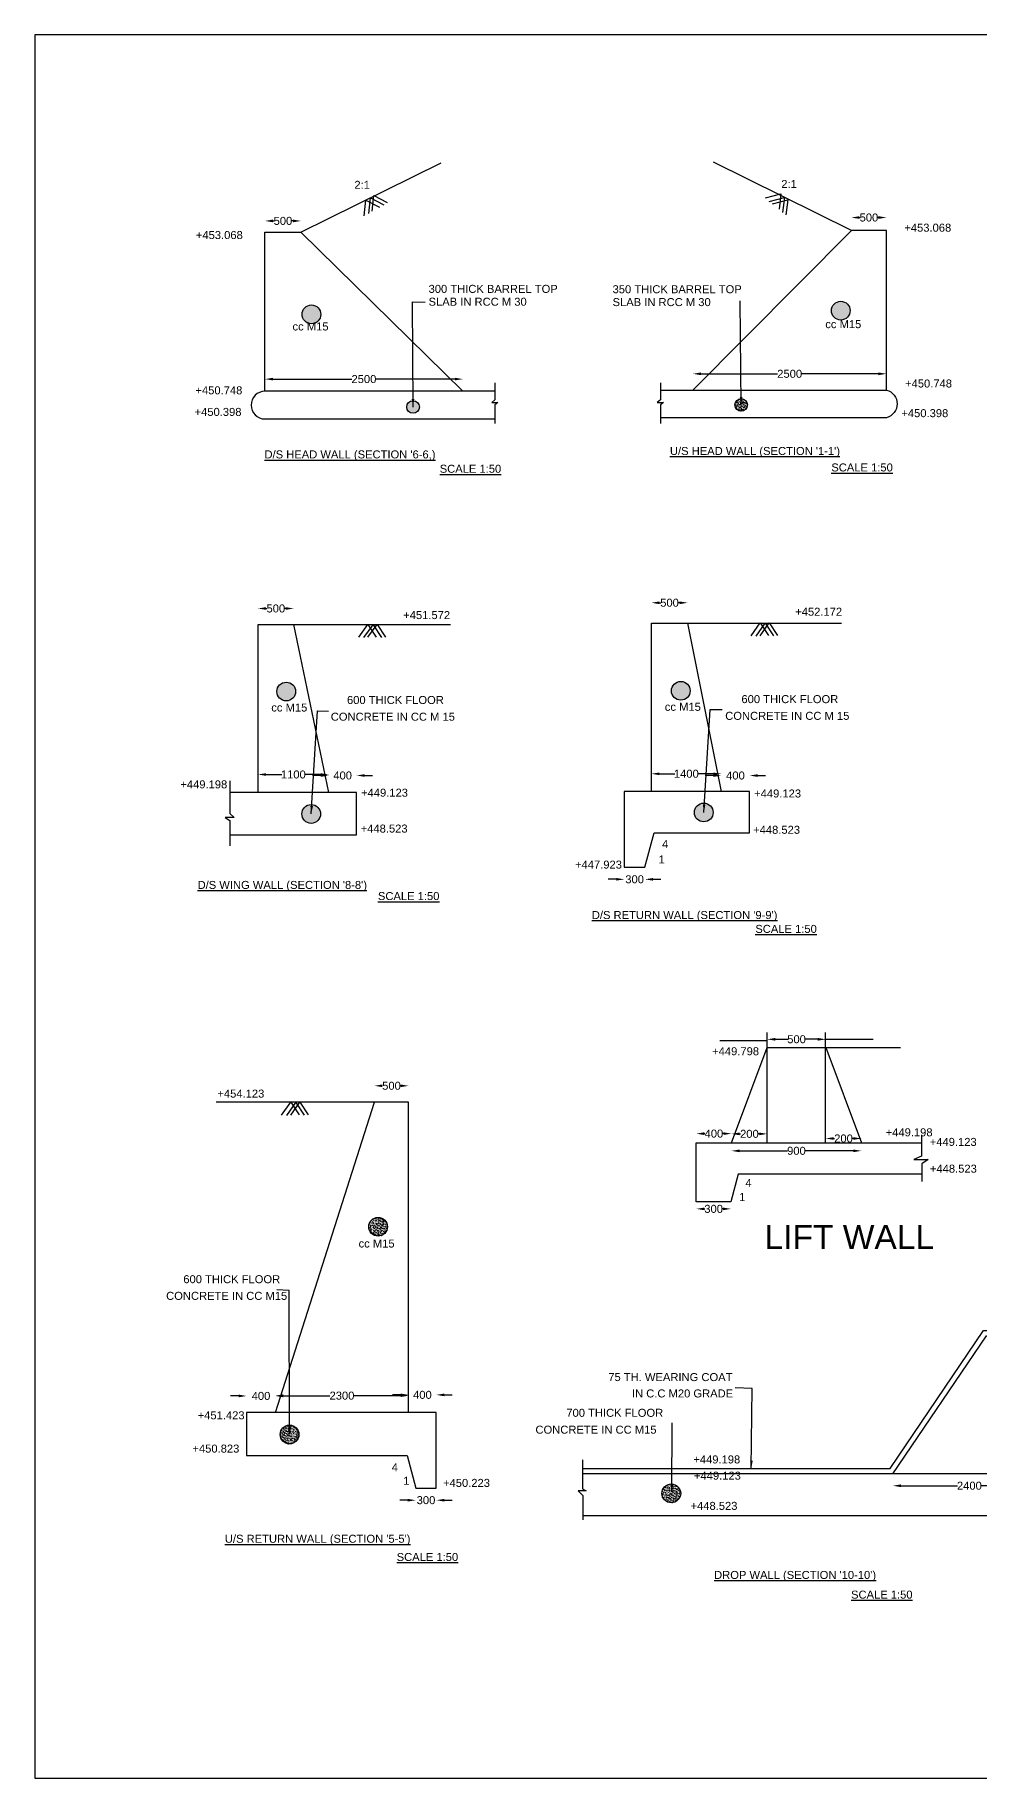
# Model space of a CAD drawing. Header units: millimetres. Extents: x -53248947 to -53241402, y 22140507 to 22145954.
# Drawn here: x -53248947 to -53245996, y 22140507 to 22145954 of the extents above; entities that cross this region are included whole.
import ezdxf

# ---------------------------------------------------------------- set-up
doc = ezdxf.new("R2010")
doc.units = ezdxf.units.MM
doc.header["$MEASUREMENT"] = 0
for name, color, linetype in [('DIMENSION', 7, 'Continuous'), ('DRAWING', 2, 'Continuous'), ('TEXT', 7, 'Continuous')]:
    doc.layers.add(name, color=color, linetype=linetype)
doc.styles.get("Standard").update_dxf_attribs({"font": 'arial.ttf', "height": 25})
doc.dimstyles.get("Standard").update_dxf_attribs({"dimtxt": 25, "dimasz": 25, "dimexe": 0.18, "dimexo": 0.0625, "dimgap": 0.09, "dimtad": 0, "dimdec": 0, "dimzin": 0, "dimdsep": 46, "dimtxsty": 'Standard', "dimcen": 0.09, "dimse1": 1, "dimse2": 1, "dimadec": 0, "dimazin": 0, "dimtfac": 1, "dimtdec": 0, "dimtofl": 0, "dimtmove": 0, "dimatfit": 3, "dimfxl": 1, "dimtolj": 1, "dimtzin": 0, "dimarcsym": 0})
pattern_1 = [(50, (0, 0), (7.172601826, -0.6275213498), [0.75, -8.25]), (355, (0, 0), (-1.3875133361, 7.521921337), [0.6, -6.6]), (100.4514, (0.598, -0.052), (5.7850938171, 6.8943954206), [0.6374019, -7.01142112]), (46.1842, (0, 2), (10.6724104863, -1.6551901433), [1.125, -12.375]), (96.6356, (0.889, 1.862), (9.3466270555, 9.741178709), [0.95610288, -10.51713]), (351.1842, (0, 2), (9.3466194513, 9.7411860093), [0.9, -9.9]), (21, (1, 1.5), (5.9690705212, -4.02618890665), [0.75, -8.25]), (326, (1, 1.5), (2.4331533192, 7.2515004505), [0.6, -6.6]), (71.4514, (1.4974, 1.1645), (8.4022262858, 3.2253049671), [0.6374019, -7.01142112]), (37.5, (0, 0), (0.12159855317, 3.32893853831), [0, -6.52, 0, -6.7, 0, -6.625]), (7.5, (0, 0), (2.63069537442, 3.94411711882), [0, -3.82, 0, -6.37, 0, -2.525]), (327.5, (-2.23, 0), (5.33822436172, -0.22554871734), [0, -2.5, 0, -7.8, 0, -10.35]), (317.5, (-3.23, 0), (5.83186169342, 1.00104982332), [0, -3.25, 0, -5.18, 0, -7.35])]

# ---------------------------------------------------------------- blocks, each defined once
blk = doc.blocks.new('*D54')
at = {"layer": 'Defpoints', "color": 0}
for p in [(-53248115.2, 22145372.3), (-53248227.6, 22145337.7), (-53248115.2, 22145337.7)]:
    blk.add_point(p, dxfattribs=at)
at = {"layer": 'DIMENSION', "color": 0, "lineweight": -2}
for p, q in [((-53248202.6, 22145372.3), (-53248199.1, 22145372.3)), ((-53248140.2, 22145372.3), (-53248143.8, 22145372.3))]:
    blk.add_line(p, q, dxfattribs=at)
at = {"layer": 'DIMENSION', "color": 0}
for points in [[(-53248202.6, 22145376.5), (-53248202.6, 22145368.1), (-53248227.6, 22145372.3)], [(-53248140.2, 22145376.5), (-53248140.2, 22145368.1), (-53248115.2, 22145372.3)]]:
    blk.add_solid(points, dxfattribs=at)
at = {"layer": 'DIMENSION', "color": 0, "insert": (-53248171.4, 22145372.3), "char_height": 25, "attachment_point": 5}
blk.add_mtext('\\A1;500', dxfattribs=at)
blk = doc.blocks.new('*D55')
at = {"layer": 'Defpoints', "color": 0}
for p in [(-53247609, 22144878.1), (-53248227.6, 22144840.1), (-53247609, 22144840.1)]:
    blk.add_point(p, dxfattribs=at)
at = {"layer": 'DIMENSION', "color": 0, "lineweight": -2}
for p, q in [((-53248202.6, 22144878.1), (-53247955.9, 22144878.1)), ((-53247634, 22144878.1), (-53247880.7, 22144878.1))]:
    blk.add_line(p, q, dxfattribs=at)
at = {"layer": 'DIMENSION', "color": 0}
for points in [[(-53248202.6, 22144882.3), (-53248202.6, 22144874), (-53248227.6, 22144878.1)], [(-53247634, 22144882.3), (-53247634, 22144874), (-53247609, 22144878.1)]]:
    blk.add_solid(points, dxfattribs=at)
at = {"layer": 'DIMENSION', "color": 0, "insert": (-53247918.3, 22144878.1), "char_height": 25, "attachment_point": 5}
blk.add_mtext('\\A1;2500', dxfattribs=at)
blk = doc.blocks.new('*D56')
at = {"layer": 'Defpoints', "color": 0}
for p in [(-53246285.2, 22144894.6), (-53246890.2, 22144844), (-53246285.2, 22144844)]:
    blk.add_point(p, dxfattribs=at)
at = {"layer": 'DIMENSION', "color": 0, "lineweight": -2}
for p, q in [((-53246865.2, 22144894.6), (-53246625.3, 22144894.6)), ((-53246310.2, 22144894.6), (-53246550.1, 22144894.6))]:
    blk.add_line(p, q, dxfattribs=at)
at = {"layer": 'DIMENSION', "color": 0}
for points in [[(-53246865.2, 22144898.8), (-53246865.2, 22144890.4), (-53246890.2, 22144894.6)], [(-53246310.2, 22144898.8), (-53246310.2, 22144890.4), (-53246285.2, 22144894.6)]]:
    blk.add_solid(points, dxfattribs=at)
at = {"layer": 'DIMENSION', "color": 0, "insert": (-53246587.7, 22144894.6), "char_height": 25, "attachment_point": 5}
blk.add_mtext('\\A1;2500', dxfattribs=at)
blk = doc.blocks.new('*D57')
at = {"layer": 'Defpoints', "color": 0}
for p in [(-53246285.2, 22145382.9), (-53246395, 22145342.8), (-53246285.2, 22145342.8)]:
    blk.add_point(p, dxfattribs=at)
at = {"layer": 'DIMENSION', "color": 0, "lineweight": -2}
for p, q in [((-53246370, 22145382.9), (-53246367.8, 22145382.9)), ((-53246310.2, 22145382.9), (-53246312.4, 22145382.9))]:
    blk.add_line(p, q, dxfattribs=at)
at = {"layer": 'DIMENSION', "color": 0}
for points in [[(-53246370, 22145387.1), (-53246370, 22145378.8), (-53246395, 22145382.9)], [(-53246310.2, 22145387.1), (-53246310.2, 22145378.8), (-53246285.2, 22145382.9)]]:
    blk.add_solid(points, dxfattribs=at)
at = {"layer": 'DIMENSION', "color": 0, "insert": (-53246340.1, 22145382.9), "char_height": 25, "attachment_point": 5}
blk.add_mtext('\\A1;500', dxfattribs=at)
blk = doc.blocks.new('*D70')
at = {"layer": 'Defpoints', "color": 0}
for p in [(-53247104.7, 22143353.1), (-53247039.9, 22143353.1), (-53247039.9, 22143315.2)]:
    blk.add_point(p, dxfattribs=at)
at = {"layer": 'DIMENSION', "color": 0, "lineweight": -2}
for p, q in [((-53247129.7, 22143315.2), (-53247154.7, 22143315.2)), ((-53247014.9, 22143315.2), (-53246989.9, 22143315.2))]:
    blk.add_line(p, q, dxfattribs=at)
at = {"layer": 'DIMENSION', "color": 0}
for points in [[(-53247129.7, 22143319.4), (-53247129.7, 22143311.1), (-53247104.7, 22143315.2)], [(-53247014.9, 22143319.4), (-53247014.9, 22143311.1), (-53247039.9, 22143315.2)]]:
    blk.add_solid(points, dxfattribs=at)
at = {"layer": 'DIMENSION', "color": 0, "insert": (-53247072.3, 22143315.2), "char_height": 25, "attachment_point": 5}
blk.add_mtext('\\A1;300', dxfattribs=at)
blk = doc.blocks.new('*D71')
at = {"layer": 'Defpoints', "color": 0}
for p in [(-53246801.7, 22143645), (-53247019.7, 22143589.5), (-53246801.7, 22143589.7)]:
    blk.add_point(p, dxfattribs=at)
at = {"layer": 'DIMENSION', "color": 0, "lineweight": -2}
for p, q in [((-53246994.7, 22143645), (-53246946.9, 22143645)), ((-53246826.7, 22143645), (-53246874.5, 22143645))]:
    blk.add_line(p, q, dxfattribs=at)
at = {"layer": 'DIMENSION', "color": 0}
for points in [[(-53246994.7, 22143649.1), (-53246994.7, 22143640.8), (-53247019.7, 22143645)], [(-53246826.7, 22143649.1), (-53246826.7, 22143640.8), (-53246801.7, 22143645)]]:
    blk.add_solid(points, dxfattribs=at)
at = {"layer": 'DIMENSION', "color": 0, "insert": (-53246910.7, 22143645), "char_height": 25, "attachment_point": 5}
blk.add_mtext('\\A1;1400', dxfattribs=at)
blk = doc.blocks.new('*D72')
at = {"layer": 'Defpoints', "color": 0}
for p in [(-53246801.7, 22143645), (-53246712.8, 22143645), (-53246712.8, 22143639.4)]:
    blk.add_point(p, dxfattribs=at)
at = {"layer": 'DIMENSION', "color": 0, "lineweight": -2}
for p, q in [((-53246826.7, 22143639.4), (-53246851.7, 22143639.4)), ((-53246687.8, 22143639.4), (-53246662.8, 22143639.4))]:
    blk.add_line(p, q, dxfattribs=at)
at = {"layer": 'DIMENSION', "color": 0}
for points in [[(-53246826.7, 22143643.6), (-53246826.7, 22143635.2), (-53246801.7, 22143639.4)], [(-53246687.8, 22143643.6), (-53246687.8, 22143635.2), (-53246712.8, 22143639.4)]]:
    blk.add_solid(points, dxfattribs=at)
at = {"layer": 'DIMENSION', "color": 0, "insert": (-53246757.2, 22143639.4), "char_height": 25, "attachment_point": 5}
blk.add_mtext('\\A1;400', dxfattribs=at)
blk = doc.blocks.new('*D73')
at = {"layer": 'Defpoints', "color": 0}
for p in [(-53247019.7, 22144179.3), (-53247019.7, 22144115.2), (-53246906.6, 22144115.2)]:
    blk.add_point(p, dxfattribs=at)
at = {"layer": 'DIMENSION', "color": 0, "lineweight": -2}
for p, q in [((-53246994.7, 22144179.3), (-53246990.8, 22144179.3)), ((-53246931.6, 22144179.3), (-53246935.5, 22144179.3))]:
    blk.add_line(p, q, dxfattribs=at)
at = {"layer": 'DIMENSION', "color": 0}
for points in [[(-53246994.7, 22144183.5), (-53246994.7, 22144175.1), (-53247019.7, 22144179.3)], [(-53246931.6, 22144183.5), (-53246931.6, 22144175.1), (-53246906.6, 22144179.3)]]:
    blk.add_solid(points, dxfattribs=at)
at = {"layer": 'DIMENSION', "color": 0, "insert": (-53246963.2, 22144179.3), "char_height": 25, "attachment_point": 5}
blk.add_mtext('\\A1;500', dxfattribs=at)
blk = doc.blocks.new('*D74')
at = {"layer": 'Defpoints', "color": 0}
for p in [(-53248249.2, 22144161.4), (-53248249.2, 22144111.7), (-53248138.1, 22144111.7)]:
    blk.add_point(p, dxfattribs=at)
at = {"layer": 'DIMENSION', "color": 0, "lineweight": -2}
for p, q in [((-53248224.2, 22144161.4), (-53248221.3, 22144161.4)), ((-53248163.1, 22144161.4), (-53248166, 22144161.4))]:
    blk.add_line(p, q, dxfattribs=at)
at = {"layer": 'DIMENSION', "color": 0}
for points in [[(-53248224.2, 22144165.5), (-53248224.2, 22144157.2), (-53248249.2, 22144161.4)], [(-53248163.1, 22144165.5), (-53248163.1, 22144157.2), (-53248138.1, 22144161.4)]]:
    blk.add_solid(points, dxfattribs=at)
at = {"layer": 'DIMENSION', "color": 0, "insert": (-53248193.6, 22144161.4), "char_height": 25, "attachment_point": 5}
blk.add_mtext('\\A1;500', dxfattribs=at)
blk = doc.blocks.new('*D75')
at = {"layer": 'Defpoints', "color": 0}
for p in [(-53247941, 22143639.6), (-53248028.6, 22143587), (-53247941, 22143587)]:
    blk.add_point(p, dxfattribs=at)
at = {"layer": 'DIMENSION', "color": 0, "lineweight": -2}
for p, q in [((-53248053.6, 22143639.6), (-53248078.6, 22143639.6)), ((-53247916, 22143639.6), (-53247891, 22143639.6))]:
    blk.add_line(p, q, dxfattribs=at)
at = {"layer": 'DIMENSION', "color": 0}
for points in [[(-53248053.6, 22143643.8), (-53248053.6, 22143635.5), (-53248028.6, 22143639.6)], [(-53247916, 22143643.8), (-53247916, 22143635.5), (-53247941, 22143639.6)]]:
    blk.add_solid(points, dxfattribs=at)
at = {"layer": 'DIMENSION', "color": 0, "insert": (-53247984.8, 22143639.6), "char_height": 25, "attachment_point": 5}
blk.add_mtext('\\A1;400', dxfattribs=at)
blk = doc.blocks.new('*D76')
at = {"layer": 'Defpoints', "color": 0}
for p in [(-53248249.2, 22143642.7), (-53248249.2, 22143587), (-53248028.6, 22143587)]:
    blk.add_point(p, dxfattribs=at)
at = {"layer": 'DIMENSION', "color": 0, "lineweight": -2}
for p, q in [((-53248224.2, 22143642.7), (-53248175.1, 22143642.7)), ((-53248053.6, 22143642.7), (-53248102.7, 22143642.7))]:
    blk.add_line(p, q, dxfattribs=at)
at = {"layer": 'DIMENSION', "color": 0}
for points in [[(-53248224.2, 22143646.8), (-53248224.2, 22143638.5), (-53248249.2, 22143642.7)], [(-53248053.6, 22143646.8), (-53248053.6, 22143638.5), (-53248028.6, 22143642.7)]]:
    blk.add_solid(points, dxfattribs=at)
at = {"layer": 'DIMENSION', "color": 0, "insert": (-53248138.9, 22143642.7), "char_height": 25, "attachment_point": 5}
blk.add_mtext('\\A1;1100', dxfattribs=at)
blk = doc.blocks.new('*D77')
at = {"layer": 'Defpoints', "color": 0}
for p in [(-53247778.8, 22142670.1), (-53247885.5, 22142618.9), (-53247778.8, 22142618.9)]:
    blk.add_point(p, dxfattribs=at)
at = {"layer": 'DIMENSION', "color": 0, "lineweight": -2}
for p, q in [((-53247860.5, 22142670.1), (-53247859.8, 22142670.1)), ((-53247803.8, 22142670.1), (-53247804.5, 22142670.1))]:
    blk.add_line(p, q, dxfattribs=at)
at = {"layer": 'DIMENSION', "color": 0}
for points in [[(-53247860.5, 22142674.3), (-53247860.5, 22142665.9), (-53247885.5, 22142670.1)], [(-53247803.8, 22142674.3), (-53247803.8, 22142665.9), (-53247778.8, 22142670.1)]]:
    blk.add_solid(points, dxfattribs=at)
at = {"layer": 'DIMENSION', "color": 0, "insert": (-53247832.1, 22142670.1), "char_height": 25, "attachment_point": 5}
blk.add_mtext('\\A1;500', dxfattribs=at)
blk = doc.blocks.new('*D78')
at = {"layer": 'Defpoints', "color": 0}
for p in [(-53248284.9, 22141701), (-53248284.9, 22141649.2), (-53248195, 22141649.2)]:
    blk.add_point(p, dxfattribs=at)
at = {"layer": 'DIMENSION', "color": 0, "lineweight": -2}
for p, q in [((-53248309.9, 22141701), (-53248334.9, 22141701)), ((-53248170, 22141701), (-53248145, 22141701))]:
    blk.add_line(p, q, dxfattribs=at)
at = {"layer": 'DIMENSION', "color": 0}
for points in [[(-53248309.9, 22141705.2), (-53248309.9, 22141696.9), (-53248284.9, 22141701)], [(-53248170, 22141705.2), (-53248170, 22141696.9), (-53248195, 22141701)]]:
    blk.add_solid(points, dxfattribs=at)
at = {"layer": 'DIMENSION', "color": 0, "insert": (-53248239.9, 22141701), "char_height": 25, "attachment_point": 5}
blk.add_mtext('\\A1;400', dxfattribs=at)
blk = doc.blocks.new('*D79')
at = {"layer": 'Defpoints', "color": 0}
for p in [(-53247778.8, 22141701.9), (-53248195, 22141649.2), (-53247778.8, 22141649.2)]:
    blk.add_point(p, dxfattribs=at)
at = {"layer": 'DIMENSION', "color": 0, "lineweight": -2}
for p, q in [((-53248170, 22141701.9), (-53248024.5, 22141701.9)), ((-53247803.8, 22141701.9), (-53247949.3, 22141701.9))]:
    blk.add_line(p, q, dxfattribs=at)
at = {"layer": 'DIMENSION', "color": 0}
for points in [[(-53248170, 22141706.1), (-53248170, 22141697.7), (-53248195, 22141701.9)], [(-53247803.8, 22141706.1), (-53247803.8, 22141697.7), (-53247778.8, 22141701.9)]]:
    blk.add_solid(points, dxfattribs=at)
at = {"layer": 'DIMENSION', "color": 0, "insert": (-53247986.9, 22141701.9), "char_height": 25, "attachment_point": 5}
blk.add_mtext('\\A1;2300', dxfattribs=at)
blk = doc.blocks.new('*D80')
at = {"layer": 'Defpoints', "color": 0}
for p in [(-53247692.1, 22141704.4), (-53247778.8, 22141649.2), (-53247692.1, 22141649.2)]:
    blk.add_point(p, dxfattribs=at)
at = {"layer": 'DIMENSION', "color": 0, "lineweight": -2}
for p, q in [((-53247803.8, 22141704.4), (-53247828.8, 22141704.4)), ((-53247667.1, 22141704.4), (-53247642.1, 22141704.4))]:
    blk.add_line(p, q, dxfattribs=at)
at = {"layer": 'DIMENSION', "color": 0}
for points in [[(-53247803.8, 22141708.6), (-53247803.8, 22141700.2), (-53247778.8, 22141704.4)], [(-53247667.1, 22141708.6), (-53247667.1, 22141700.2), (-53247692.1, 22141704.4)]]:
    blk.add_solid(points, dxfattribs=at)
at = {"layer": 'DIMENSION', "color": 0, "insert": (-53247735.5, 22141704.4), "char_height": 25, "attachment_point": 5}
blk.add_mtext('\\A1;400', dxfattribs=at)
blk = doc.blocks.new('*D81')
at = {"layer": 'Defpoints', "color": 0}
for p in [(-53247756.5, 22141413.1), (-53247692.1, 22141413.1), (-53247692.1, 22141375.3)]:
    blk.add_point(p, dxfattribs=at)
at = {"layer": 'DIMENSION', "color": 0, "lineweight": -2}
for p, q in [((-53247781.5, 22141375.3), (-53247806.5, 22141375.3)), ((-53247667.1, 22141375.3), (-53247642.1, 22141375.3))]:
    blk.add_line(p, q, dxfattribs=at)
at = {"layer": 'DIMENSION', "color": 0}
for points in [[(-53247781.5, 22141379.5), (-53247781.5, 22141371.1), (-53247756.5, 22141375.3)], [(-53247667.1, 22141379.5), (-53247667.1, 22141371.1), (-53247692.1, 22141375.3)]]:
    blk.add_solid(points, dxfattribs=at)
at = {"layer": 'DIMENSION', "color": 0, "insert": (-53247724.3, 22141375.3), "char_height": 25, "attachment_point": 5}
blk.add_mtext('\\A1;300', dxfattribs=at)
blk = doc.blocks.new('*D82')
at = {"layer": 'Defpoints', "color": 0}
for p in [(-53246265.3, 22141458.1), (-53245786.9, 22141458.1), (-53245786.9, 22141420.5)]:
    blk.add_point(p, dxfattribs=at)
at = {"layer": 'DIMENSION', "color": 0, "lineweight": -2}
for p, q in [((-53246240.3, 22141420.5), (-53246063.7, 22141420.5)), ((-53245811.9, 22141420.5), (-53245988.5, 22141420.5))]:
    blk.add_line(p, q, dxfattribs=at)
at = {"layer": 'DIMENSION', "color": 0}
for points in [[(-53246240.3, 22141424.7), (-53246240.3, 22141416.3), (-53246265.3, 22141420.5)], [(-53245811.9, 22141424.7), (-53245811.9, 22141416.3), (-53245786.9, 22141420.5)]]:
    blk.add_solid(points, dxfattribs=at)
at = {"layer": 'DIMENSION', "color": 0, "insert": (-53246026.1, 22141420.5), "char_height": 25, "attachment_point": 5}
blk.add_mtext('\\A1;2400', dxfattribs=at)
blk = doc.blocks.new('*D88')
at = {"layer": 'Defpoints', "color": 0}
for p in [(-53246879.5, 22142307.8), (-53246771.3, 22142307.8), (-53246771.3, 22142285.5)]:
    blk.add_point(p, dxfattribs=at)
at = {"layer": 'DIMENSION', "color": 0, "lineweight": -2}
for p, q in [((-53246854.5, 22142285.5), (-53246853, 22142285.5)), ((-53246796.3, 22142285.5), (-53246797.7, 22142285.5))]:
    blk.add_line(p, q, dxfattribs=at)
at = {"layer": 'DIMENSION', "color": 0}
for points in [[(-53246854.5, 22142289.7), (-53246854.5, 22142281.4), (-53246879.5, 22142285.5)], [(-53246796.3, 22142289.7), (-53246796.3, 22142281.4), (-53246771.3, 22142285.5)]]:
    blk.add_solid(points, dxfattribs=at)
at = {"layer": 'DIMENSION', "color": 0, "insert": (-53246825.4, 22142285.5), "char_height": 25, "attachment_point": 5}
blk.add_mtext('\\A1;300', dxfattribs=at)
blk = doc.blocks.new('*D89')
at = {"layer": 'Defpoints', "color": 0}
for p in [(-53246879.5, 22142520.6), (-53246879.5, 22142492.2), (-53246769.5, 22142492.2)]:
    blk.add_point(p, dxfattribs=at)
at = {"layer": 'DIMENSION', "color": 0, "lineweight": -2}
for p, q in [((-53246854.5, 22142520.6), (-53246852.7, 22142520.6)), ((-53246794.5, 22142520.6), (-53246796.3, 22142520.6))]:
    blk.add_line(p, q, dxfattribs=at)
at = {"layer": 'DIMENSION', "color": 0}
for points in [[(-53246854.5, 22142524.8), (-53246854.5, 22142516.4), (-53246879.5, 22142520.6)], [(-53246794.5, 22142524.8), (-53246794.5, 22142516.4), (-53246769.5, 22142520.6)]]:
    blk.add_solid(points, dxfattribs=at)
at = {"layer": 'DIMENSION', "color": 0, "insert": (-53246824.5, 22142520.6), "char_height": 25, "attachment_point": 5}
blk.add_mtext('\\A1;400', dxfattribs=at)
blk = doc.blocks.new('*D90')
at = {"layer": 'Defpoints', "color": 0}
for p in [(-53246769.5, 22142492.2), (-53246657.8, 22142519.9), (-53246657.8, 22142492.2)]:
    blk.add_point(p, dxfattribs=at)
at = {"layer": 'DIMENSION', "color": 0, "lineweight": -2}
for p, q in [((-53246744.5, 22142519.9), (-53246741.5, 22142519.9)), ((-53246682.8, 22142519.9), (-53246685.8, 22142519.9))]:
    blk.add_line(p, q, dxfattribs=at)
at = {"layer": 'DIMENSION', "color": 0}
for points in [[(-53246744.5, 22142524.1), (-53246744.5, 22142515.7), (-53246769.5, 22142519.9)], [(-53246682.8, 22142524.1), (-53246682.8, 22142515.7), (-53246657.8, 22142519.9)]]:
    blk.add_solid(points, dxfattribs=at)
at = {"layer": 'DIMENSION', "color": 0, "insert": (-53246713.6, 22142519.9), "char_height": 25, "attachment_point": 5}
blk.add_mtext('\\A1;200', dxfattribs=at)
blk = doc.blocks.new('*D91')
at = {"layer": 'Defpoints', "color": 0}
for p in [(-53246769.5, 22142492.2), (-53246363.8, 22142492.2), (-53246363.8, 22142466.9)]:
    blk.add_point(p, dxfattribs=at)
at = {"layer": 'DIMENSION', "color": 0, "lineweight": -2}
for p, q in [((-53246744.5, 22142466.9), (-53246594.3, 22142466.9)), ((-53246388.8, 22142466.9), (-53246539, 22142466.9))]:
    blk.add_line(p, q, dxfattribs=at)
at = {"layer": 'DIMENSION', "color": 0}
for points in [[(-53246744.5, 22142471), (-53246744.5, 22142462.7), (-53246769.5, 22142466.9)], [(-53246388.8, 22142471), (-53246388.8, 22142462.7), (-53246363.8, 22142466.9)]]:
    blk.add_solid(points, dxfattribs=at)
at = {"layer": 'DIMENSION', "color": 0, "insert": (-53246566.6, 22142466.9), "char_height": 25, "attachment_point": 5}
blk.add_mtext('\\A1;900', dxfattribs=at)
blk = doc.blocks.new('*D92')
at = {"layer": 'Defpoints', "color": 0}
for p in [(-53246475.3, 22142492.2), (-53246363.8, 22142505.4), (-53246363.8, 22142492.2)]:
    blk.add_point(p, dxfattribs=at)
at = {"layer": 'DIMENSION', "color": 0, "lineweight": -2}
for p, q in [((-53246450.3, 22142505.4), (-53246447.4, 22142505.4)), ((-53246388.8, 22142505.4), (-53246391.7, 22142505.4))]:
    blk.add_line(p, q, dxfattribs=at)
at = {"layer": 'DIMENSION', "color": 0}
for points in [[(-53246450.3, 22142509.5), (-53246450.3, 22142501.2), (-53246475.3, 22142505.4)], [(-53246388.8, 22142509.5), (-53246388.8, 22142501.2), (-53246363.8, 22142505.4)]]:
    blk.add_solid(points, dxfattribs=at)
at = {"layer": 'DIMENSION', "color": 0, "insert": (-53246419.5, 22142505.4), "char_height": 25, "attachment_point": 5}
blk.add_mtext('\\A1;200', dxfattribs=at)
blk = doc.blocks.new('*D93')
at = {"layer": 'Defpoints', "color": 0}
for p in [(-53246474.8, 22142815.4), (-53246657.8, 22142789.8), (-53246474.8, 22142789.8)]:
    blk.add_point(p, dxfattribs=at)
at = {"layer": 'DIMENSION', "color": 0, "lineweight": -2}
for p, q in [((-53246632.8, 22142815.4), (-53246594, 22142815.4)), ((-53246499.8, 22142815.4), (-53246538.6, 22142815.4))]:
    blk.add_line(p, q, dxfattribs=at)
at = {"layer": 'DIMENSION', "color": 0}
for points in [[(-53246632.8, 22142819.6), (-53246632.8, 22142811.2), (-53246657.8, 22142815.4)], [(-53246499.8, 22142819.6), (-53246499.8, 22142811.2), (-53246474.8, 22142815.4)]]:
    blk.add_solid(points, dxfattribs=at)
at = {"layer": 'DIMENSION', "color": 0, "insert": (-53246566.3, 22142815.4), "char_height": 25, "attachment_point": 5}
blk.add_mtext('\\A1;500', dxfattribs=at)

msp = doc.modelspace()

# ---------------------------------------------------------------- hatches: boundary and pattern name
at = {"layer": 'DIMENSION'}
h = msp.add_hatch(dxfattribs=at)
h.set_pattern_fill('AR-CONC', color=0, scale=5, style=0)
h.set_pattern_definition([(50, (0, 0), (35.86300913, -3.137606749), [3.75, -41.25]), (355, (0, 0), (-6.93756668, 37.609606685), [3, -33]), (100.4514, (2.99, -0.26), (28.925469086, 34.471977103), [3.1870095, -35.0571056]), (46.1842, (0, 10), (53.36205243, -8.275950716), [5.625, -61.875]), (96.6356, (4.447, 9.31), (46.733135277, 48.705893545), [4.7805144, -52.58565]), (351.1842, (0, 10), (46.733097257, 48.705930046), [4.5, -49.5]), (21, (5, 7.5), (29.845352606, -20.130944533), [3.75, -41.25]), (326, (5, 7.5), (12.165766596, 36.257502252), [3, -33]), (71.4514, (7.487, 5.822), (42.01113143, 16.126524835), [3.1870095, -35.0571056]), (37.5, (0, 0), (0.607992766, 16.6446926916), [0, -32.6, 0, -33.5, 0, -33.125]), (7.5, (0, 0), (13.153476872, 19.720585594), [0, -19.1, 0, -31.85, 0, -12.625]), (327.5, (-11.15, 0), (26.6911218086, -1.1277435867), [0, -12.5, 0, -39, 0, -51.75]), (317.5, (-16.15, 0), (29.159308467, 5.005249117), [0, -16.25, 0, -25.9, 0, -36.75])])
h.paths.add_polyline_path([(-53248053, 22145080.4, 1), (-53248111.6, 22145080.4, 1)])
h.paths.add_polyline_path([(-53247745.1, 22144790.9, 1), (-53247784.5, 22144790.9, 1)])
h.paths.add_polyline_path([(-53246398.8, 22145092, 1), (-53246457.3, 22145092, 1)])
h = msp.add_hatch(dxfattribs=at)
h.set_pattern_fill('AR-CONC', color=0, style=0)
h.set_pattern_definition(pattern_1)
h.paths.add_polyline_path([(-53246719.6, 22144797.4, 1), (-53246759, 22144797.4, 1)])
h = msp.add_hatch(dxfattribs=at)
h.set_pattern_fill('AR-CONC', color=0, style=0)
h.set_pattern_definition(pattern_1)
h.paths.add_polyline_path([(-53248131.6, 22143901.9, 1), (-53248190.1, 22143901.9, 1)])
h.paths.add_polyline_path([(-53248053.8, 22143519.4, 1), (-53248112.3, 22143519.4, 1)])
h = msp.add_hatch(dxfattribs=at)
h.set_pattern_fill('AR-CONC', color=0, style=0)
h.set_pattern_definition(pattern_1)
h.paths.add_polyline_path([(-53246898.7, 22143904.3, 1), (-53246957.3, 22143904.3, 1)])
h.paths.add_polyline_path([(-53246827.2, 22143524.1, 1), (-53246885.7, 22143524.1, 1)])
h = msp.add_hatch(dxfattribs=at)
h.set_pattern_fill('AR-CONC', color=0, style=0)
h.set_pattern_definition(pattern_1)
h.paths.add_polyline_path([(-53247903.2, 22142229.7, 1), (-53247844.7, 22142229.7, 1)])
h = msp.add_hatch(dxfattribs=at)
h.set_pattern_fill('AR-CONC', color=0, style=0)
h.set_pattern_definition(pattern_1)
h.paths.add_polyline_path([(-53248121.5, 22141580.6, 1), (-53248180, 22141580.6, 1)])
h = msp.add_hatch(dxfattribs=at)
h.set_pattern_fill('AR-CONC', color=0, style=0)
h.set_pattern_definition(pattern_1)
h.paths.add_polyline_path([(-53246928.4, 22141396.7, 1), (-53246986.9, 22141396.7, 1)])

# ---------------------------------------------------------------- linework, layer by layer
at = {"layer": 'DIMENSION', "color": 0}
msp.add_lwpolyline([(-53241401.5, 22145953.7), (-53248946.6, 22145953.7), (-53248946.6, 22140506.9), (-53241401.5, 22140506.9)], close=True, dxfattribs=at)
at = {"layer": 'DIMENSION'}
for points in [[(-53247917.3, 22145388.6), (-53247912.1, 22145437.7), (-53247870, 22145415.6)], [(-53247903, 22145395.4), (-53247897.8, 22145444.4), (-53247855.7, 22145422.4)], [(-53247892.5, 22145402.4), (-53247887.3, 22145451.5), (-53247845.2, 22145429.4)], [(-53246663.1, 22145444.3), (-53246615.4, 22145456.8), (-53246621.1, 22145409.5)], [(-53246651.8, 22145433.3), (-53246604, 22145445.8), (-53246609.8, 22145398.6)], [(-53246641.5, 22145426), (-53246593.8, 22145438.5), (-53246599.5, 22145391.2)], [(-53247934, 22144071.5), (-53247905.6, 22144111.8), (-53247879.5, 22144072)], [(-53247918.2, 22144070.4), (-53247889.9, 22144110.8), (-53247863.7, 22144071)], [(-53247905.6, 22144071.5), (-53247877.3, 22144111.8), (-53247851.1, 22144072)], [(-53246708.3, 22144076.2), (-53246680, 22144116.5), (-53246653.8, 22144076.7)], [(-53246692.6, 22144075.1), (-53246664.2, 22144115.5), (-53246638.1, 22144075.7)], [(-53246680, 22144076.2), (-53246651.6, 22144116.5), (-53246625.5, 22144076.7)], [(-53248175.4, 22142578.8), (-53248147, 22142619.1), (-53248120.9, 22142579.3)], [(-53248159.6, 22142577.7), (-53248131.3, 22142618.1), (-53248105.1, 22142578.3)], [(-53248147.1, 22142578.8), (-53248118.7, 22142619.1), (-53248092.6, 22142579.3)]]:
    msp.add_lwpolyline(points, dxfattribs=at)
at = {"layer": 'DRAWING', "color": 0}
for points in [[(-53248115.2, 22145337.7), (-53247676.5, 22145553.7)], [(-53246395, 22145342.8), (-53246826.3, 22145556.3)], [(-53248227.6, 22144840.1), (-53248227.6, 22145337.7), (-53248115.2, 22145337.7), (-53247609, 22144840.1)], [(-53246285.2, 22144844), (-53246285.2, 22145342.8), (-53246395, 22145342.8), (-53246890.2, 22144844)], [(-53247509.1, 22144866.4), (-53247509.1, 22144813.7), (-53247519, 22144804.7), (-53247499.7, 22144804.7), (-53247509.1, 22144798), (-53247509.1, 22144739.9)], [(-53246991.5, 22144866.4), (-53246991.5, 22144813.7), (-53247001.4, 22144804.7), (-53246982.2, 22144804.7), (-53246991.5, 22144798), (-53246991.5, 22144739.9)], [(-53248249.2, 22143587), (-53248249.2, 22144111.7), (-53247648.2, 22144111.7)], [(-53248138.1, 22144111.7), (-53248028.6, 22143587)], [(-53247019.7, 22143589.5), (-53247019.7, 22144115.2), (-53246425.9, 22144115.2)], [(-53246906.6, 22144115.2), (-53246801.7, 22143589.7)], [(-53248337.3, 22143622.9), (-53248337.3, 22143520.8), (-53248324, 22143508.4), (-53248351.4, 22143508.4), (-53248337, 22143498.9), (-53248337, 22143420)], [(-53248337, 22143453.7), (-53247941, 22143453.7), (-53247941, 22143587), (-53248337.3, 22143587)], [(-53247104.7, 22143589.4), (-53247104.7, 22143353.1), (-53247039.9, 22143353.1), (-53247011.6, 22143460.4), (-53246713.6, 22143460.4), (-53246713.6, 22143589.8), (-53247104.7, 22143589.4)], [(-53246657.8, 22142811), (-53246805.6, 22142811)], [(-53246657.8, 22142492.2), (-53246657.8, 22142836.3)], [(-53246475.3, 22142492.2), (-53246475.3, 22142836.3)], [(-53246475.3, 22142815.4), (-53246326.9, 22142815.4)], [(-53246769.5, 22142492.2), (-53246657.8, 22142789.8), (-53246474.8, 22142789.8), (-53246363.8, 22142492.2)], [(-53246474.8, 22142789.8), (-53246241.1, 22142789.8)], [(-53247778.8, 22141649.2), (-53247778.8, 22142618.9), (-53248380.4, 22142618.9)], [(-53248195, 22141649.2), (-53247885.5, 22142618.9)], [(-53246174.6, 22142393.7), (-53246748.8, 22142393.7), (-53246771.3, 22142307.8), (-53246879.5, 22142307.8), (-53246879.5, 22142492.2), (-53246175.8, 22142492.2)], [(-53246175.8, 22142516), (-53246175.8, 22142450.7), (-53246199.4, 22142439.4), (-53246154.8, 22142439.4), (-53246174.6, 22142426.6), (-53246174.6, 22142371)], [(-53247235.5, 22141473.9), (-53246273.8, 22141473.9), (-53245982, 22141905.6), (-53245786.9, 22141905.6), (-53245786.9, 22141458.1)], [(-53246265.3, 22141458.1), (-53245972.4, 22141888.5), (-53245786.9, 22141888.5)], [(-53247692.1, 22141413.1), (-53247692.1, 22141649.2), (-53248284.9, 22141649.2), (-53248284.9, 22141514.7), (-53247782.7, 22141514.7), (-53247756.5, 22141413.1), (-53247692.1, 22141413.1)], [(-53247235.5, 22141501), (-53247235.5, 22141411.3), (-53247223.6, 22141404.4), (-53247248.8, 22141404.4), (-53247233.8, 22141389.8), (-53247233.8, 22141313.5)], [(-53247233.8, 22141327.5), (-53245807.8, 22141327.5), (-53245770.4, 22141172), (-53245705.5, 22141172), (-53245705.5, 22141458.1), (-53247235.5, 22141458.1)]]:
    msp.add_lwpolyline(points, dxfattribs=at)
for points in [[(-53247509.1, 22144840.1), (-53248227.6, 22144840.1, 1), (-53248227.6, 22144753.5), (-53247509.1, 22144753.5)], [(-53246991.5, 22144844), (-53246285.2, 22144844, -0.768269), (-53246285.2, 22144757.5), (-53246991.5, 22144757.5)]]:
    msp.add_lwpolyline(points, format="xyb", dxfattribs=at)
for centre, radius in [((-53248082.3, 22145080.4), 29.3), ((-53246428.1, 22145092), 29.3), ((-53247764.8, 22144790.9), 19.7), ((-53246739.3, 22144797.4), 19.7), ((-53248160.9, 22143901.9), 29.3), ((-53246928, 22143904.3), 29.3), ((-53248083, 22143519.4), 29.3), ((-53246856.4, 22143524.1), 29.3), ((-53247874, 22142229.7), 29.3), ((-53248150.7, 22141580.6), 29.3), ((-53246957.7, 22141396.7), 29.3)]:
    msp.add_circle(centre, radius, dxfattribs=at)

# ---------------------------------------------------------------- texts
at = {"layer": 'TEXT', "color": 0}
for s, height, p in [('2:1', 25, (-53247948.1, 22145472.6)), ('2:1', 25, (-53246613.9, 22145475.2)), ('+453.068', 25, (-53246229.5, 22145338.7)), ('+453.068', 25, (-53248443.5, 22145315.7)), ('300 THICK BARREL TOP ', 25, (-53247716.2, 22145147.5)), ('350 THICK BARREL TOP ', 25, (-53247141.2, 22145146.4)), ('SLAB IN RCC M 30', 25, (-53247716.2, 22145107.4)), ('SLAB IN RCC M 30', 25, (-53247141.2, 22145106.2)), ('cc M15', 25, (-53248141.4, 22145030.1)), ('cc M15', 25, (-53246476.4, 22145037.3)), ('+450.748', 25, (-53246227.1, 22144851.9)), ('+450.748', 25, (-53248444.8, 22144830.6)), ('+450.398', 25, (-53248447.5, 22144763.1)), ('+450.398', 25, (-53246238.7, 22144759.2)), ("%%UD/S HEAD WALL (SECTION '6-6,)", 25, (-53248229, 22144630.3)), ("%%UU/S HEAD WALL (SECTION '1-1')", 25, (-53246961.9, 22144641)), ('%%USCALE 1:50', 25, (-53247681.4, 22144585.5)), ('%%USCALE 1:50', 25, (-53246457.6, 22144589.6)), ('+452.172', 25, (-53246570.5, 22144138.8)), ('+451.572', 25, (-53247795.6, 22144128.3)), ('cc M15', 25, (-53248207.7, 22143839.5)), ('600 THICK FLOOR', 25, (-53247971.2, 22143863)), ('cc M15', 25, (-53246977.9, 22143841.7)), ('CONCRETE IN CC M 15', 25, (-53246789.2, 22143813.5)), ('600 THICK FLOOR', 25, (-53246738.5, 22143865.7)), ('CONCRETE IN CC M 15', 25, (-53248021.9, 22143810.8)), ('+449.198', 25, (-53248492, 22143599.4)), ('+449.123', 25, (-53247927.3, 22143573.4)), ('+449.123', 25, (-53246698.8, 22143570.9)), ('+448.523', 25, (-53247928.4, 22143461.3)), ('+448.523', 25, (-53246702, 22143457.5)), ('4', 25, (-53246986.7, 22143412.8)), ('+447.923', 25, (-53247258.6, 22143348.7)), ('1', 25, (-53246997.5, 22143364.9)), ("%%UD/S WING WALL (SECTION '8-8')", 25, (-53248438.1, 22143285.2)), ('%%USCALE 1:50', 25, (-53247874.5, 22143250.4)), ("%%UD/S RETURN WALL (SECTION '9-9')", 25, (-53247206, 22143191.1)), ('%%USCALE 1:50', 25, (-53246695.1, 22143147.8)), ('+449.798', 25, (-53246830.1, 22142765.6)), ('+454.123', 25, (-53248376.2, 22142633.2)), ('+449.198', 25, (-53246287.8, 22142512.2)), ('+449.123', 25, (-53246150, 22142482.3)), ('+448.523', 25, (-53246149.5, 22142398.7)), ('4', 25, (-53246726.3, 22142354.3)), ('1 ', 25, (-53246745.8, 22142310)), ('LIFT WALL', 75, (-53246666.2, 22142160.1)), ('cc M15', 25, (-53247934.9, 22142164.8)), ('600 THICK FLOOR ', 25, (-53248482.7, 22142053.3)), ('CONCRETE IN CC M15', 25, (-53248536.4, 22142001.3)), ('75 TH. WEARING COAT ', 25, (-53247154.6, 22141747.5)), ('IN C.C M20 GRADE', 25, (-53247080.7, 22141696.4)), ('700 THICK FLOOR', 25, (-53247285.7, 22141635.9)), ('+451.423', 25, (-53248437.9, 22141628.1)), ('CONCRETE IN CC M15', 25, (-53247382.2, 22141583.2)), ('+450.823', 25, (-53248454.2, 22141524.1)), ('+449.198', 25, (-53246888.9, 22141490.2)), ('4', 25, (-53247831.5, 22141465.7)), ('1', 25, (-53247795.5, 22141423.4)), ('+450.223', 25, (-53247671, 22141416.9)), ('+449.123', 25, (-53246886.9, 22141439.4)), ('+448.523', 25, (-53246897.6, 22141345.1)), ("%%UU/S RETURN WALL (SECTION '5-5')", 25, (-53248352.8, 22141242.4)), ('%%USCALE 1:50', 25, (-53247815.9, 22141185.4)), ("%%UDROP WALL (SECTION '10-10')", 25, (-53246823.9, 22141129.3)), ('%%USCALE 1:50', 25, (-53246395.9, 22141067.8))]:
    msp.add_text(s, height=height, dxfattribs=at).set_placement(p)

# ---------------------------------------------------------------- dimensions: what is measured, and where the dimension line sits
at = {"layer": 'DIMENSION', "color": 0}
for base, p1, p2, text, picture, middle in [((-53248115.2, 22145372.3), (-53248227.6, 22145337.7), (-53248115.2, 22145337.7), '500', '*D54', (-53248171.4, 22145372.3)), ((-53246285.2, 22145382.9), (-53246395, 22145342.8), (-53246285.2, 22145342.8), '500', '*D57', (-53246340.1, 22145382.9)), ((-53247609, 22144878.1), (-53248227.6, 22144840.1), (-53247609, 22144840.1), '2500', '*D55', (-53247918.3, 22144878.1)), ((-53246285.2, 22144894.6), (-53246890.2, 22144844), (-53246285.2, 22144844), '2500', '*D56', (-53246587.7, 22144894.6)), ((-53248249.2, 22144161.4), (-53248138.1, 22144111.7), (-53248249.2, 22144111.7), '500', '*D74', (-53248193.6, 22144161.4)), ((-53247019.7, 22144179.3), (-53246906.6, 22144115.2), (-53247019.7, 22144115.2), '500', '*D73', (-53246963.2, 22144179.3)), ((-53248249.2, 22143642.7), (-53248028.6, 22143587), (-53248249.2, 22143587), '1100', '*D76', (-53248138.9, 22143642.7)), ((-53247941, 22143639.6), (-53248028.6, 22143587), (-53247941, 22143587), '400', '*D75', (-53247984.8, 22143639.6)), ((-53246801.7, 22143645), (-53247019.7, 22143589.5), (-53246801.7, 22143589.7), '1400', '*D71', (-53246910.7, 22143645)), ((-53246712.8, 22143639.4), (-53246801.7, 22143645), (-53246712.8, 22143645), '400', '*D72', (-53246757.2, 22143639.4)), ((-53247039.9, 22143315.2), (-53247104.7, 22143353.1), (-53247039.9, 22143353.1), '300', '*D70', (-53247072.3, 22143315.2)), ((-53246474.8, 22142815.4), (-53246657.8, 22142789.8), (-53246474.8, 22142789.8), '500', '*D93', (-53246566.3, 22142815.4)), ((-53247778.8, 22142670.1), (-53247885.5, 22142618.9), (-53247778.8, 22142618.9), '500', '*D77', (-53247832.1, 22142670.1)), ((-53246879.5, 22142520.6), (-53246769.5, 22142492.2), (-53246879.5, 22142492.2), '400', '*D89', (-53246824.5, 22142520.6)), ((-53246657.8, 22142519.9), (-53246769.5, 22142492.2), (-53246657.8, 22142492.2), '200', '*D90', (-53246713.6, 22142519.9)), ((-53246363.8, 22142466.9), (-53246769.5, 22142492.2), (-53246363.8, 22142492.2), '900', '*D91', (-53246566.6, 22142466.9)), ((-53246363.8, 22142505.4), (-53246475.3, 22142492.2), (-53246363.8, 22142492.2), '200', '*D92', (-53246419.5, 22142505.4)), ((-53246771.3, 22142285.5), (-53246879.5, 22142307.8), (-53246771.3, 22142307.8), '300', '*D88', (-53246825.4, 22142285.5)), ((-53248284.9, 22141701), (-53248195, 22141649.2), (-53248284.9, 22141649.2), '400', '*D78', (-53248239.9, 22141701)), ((-53247778.8, 22141701.9), (-53248195, 22141649.2), (-53247778.8, 22141649.2), '2300', '*D79', (-53247986.9, 22141701.9)), ((-53247692.1, 22141704.4), (-53247778.8, 22141649.2), (-53247692.1, 22141649.2), '400', '*D80', (-53247735.5, 22141704.4)), ((-53245786.9, 22141420.5), (-53246265.3, 22141458.1), (-53245786.9, 22141458.1), '2400', '*D82', (-53246026.1, 22141420.5)), ((-53247692.1, 22141375.3), (-53247756.5, 22141413.1), (-53247692.1, 22141413.1), '300', '*D81', (-53247724.3, 22141375.3))]:
    dim = msp.add_linear_dim(base=base, p1=p1, p2=p2, text=text, dimstyle='Standard', dxfattribs=at)
    dim.commit()
    dim.dimension.update_dxf_attribs({"geometry": picture, "text_midpoint": middle})

# ---------------------------------------------------------------- leaders
for points in [[(-53247764.8, 22144790.9), (-53247766.5, 22145119.2), (-53247727.4, 22145118.6)], [(-53246739.3, 22144797.4), (-53246742.6, 22145122.9)], [(-53248083, 22143519.4), (-53248063.5, 22143841.8), (-53248028.5, 22143840.8)], [(-53246856.4, 22143524.1), (-53246836.5, 22143846.3), (-53246798.9, 22143845.4)], [(-53248150.7, 22141580.6), (-53248151.8, 22142030.3), (-53248190.5, 22142032.1)], [(-53246707.6, 22141473.9), (-53246705.3, 22141724.4), (-53246758.1, 22141726)], [(-53246956.3, 22141401), (-53246955.4, 22141617)]]:
    msp.add_leader(points, dimstyle='Standard', override={"dimgap": 0.09, "dimtad": 0}, dxfattribs=at)

doc.saveas('drawing.dxf')
